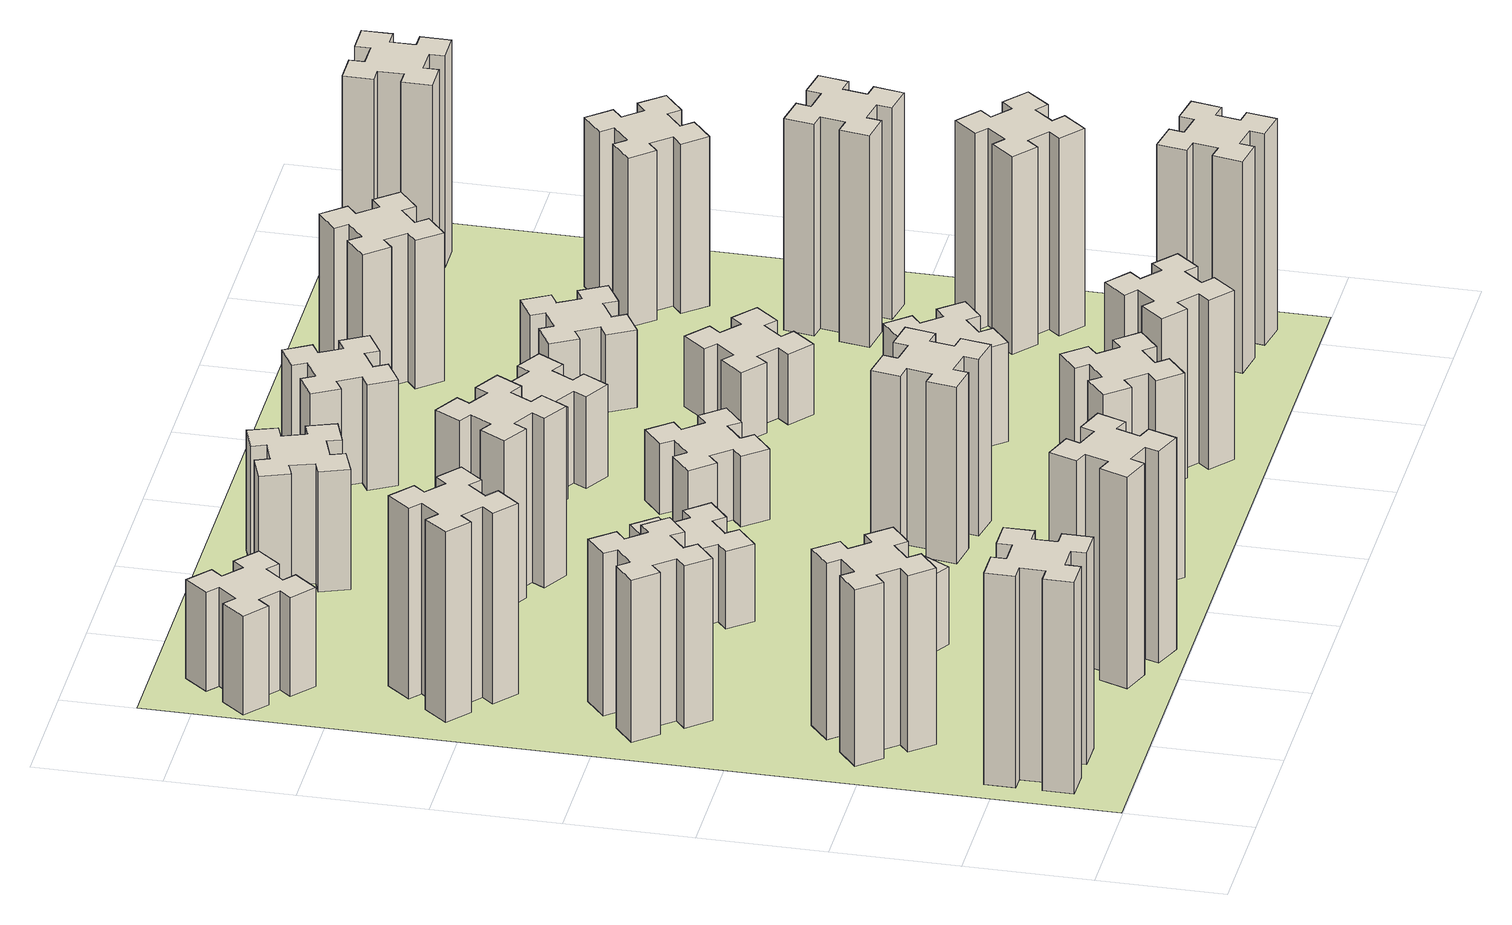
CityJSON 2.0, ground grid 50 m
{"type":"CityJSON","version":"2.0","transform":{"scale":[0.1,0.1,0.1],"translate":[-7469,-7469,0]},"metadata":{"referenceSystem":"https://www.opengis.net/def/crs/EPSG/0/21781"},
"CityObjects":{
"building1":{"type":"Building","attributes":{"class":"1000","function":"1000","usage":"1000","yearOfConstruction":2016,"roofType":"1000","measuredHeight":90,"storeysAboveGround":30,"storeysBelowGround":0},"geometry":[{"type":"Solid","lod":"1","boundaries":[[[[0,1,2,3,4,5,6,7,8,9,10,11,12,13,14,15,16,17,18,19]],[[17,16,20,21]],[[16,15,22,20]],[[15,14,23,22]],[[14,13,24,23]],[[13,12,25,24]],[[12,11,26,25]],[[11,10,27,26]],[[10,9,28,27]],[[9,8,29,28]],[[8,7,30,29]],[[7,6,31,30]],[[6,5,32,31]],[[5,4,33,32]],[[4,3,34,33]],[[3,2,35,34]],[[2,1,36,35]],[[1,0,37,36]],[[0,19,38,37]],[[19,18,39,38]],[[18,17,21,39]],[[24,25,26,27,28,29,30,31,32,33,34,35,36,37,38,39,21,20,22,23]]]]}]},
"building2":{"type":"Building","attributes":{"class":"1000","function":"1000","usage":"1000","yearOfConstruction":2016,"roofType":"1000","measuredHeight":75,"storeysAboveGround":30,"storeysBelowGround":0},"geometry":[{"type":"Solid","lod":"1","boundaries":[[[[40,41,42,43,44,45,46,47,48,49,50,51,52,53,54,55,56,57,58,59]],[[57,56,60,61]],[[56,55,62,60]],[[55,54,63,62]],[[54,53,64,63]],[[53,52,65,64]],[[52,51,66,65]],[[51,50,67,66]],[[50,49,68,67]],[[49,48,69,68]],[[48,47,70,69]],[[47,46,71,70]],[[46,45,72,71]],[[45,44,73,72]],[[44,43,74,73]],[[43,42,75,74]],[[42,41,76,75]],[[41,40,77,76]],[[40,59,78,77]],[[59,58,79,78]],[[58,57,61,79]],[[64,65,66,67,68,69,70,71,72,73,74,75,76,77,78,79,61,60,62,63]]]]}]},
"building3":{"type":"Building","attributes":{"class":"1000","function":"1000","usage":"1000","yearOfConstruction":2016,"roofType":"1000","measuredHeight":69,"storeysAboveGround":30,"storeysBelowGround":0},"geometry":[{"type":"Solid","lod":"1","boundaries":[[[[80,81,82,83,84,85,86,87,88,89,90,91,92,93,94,95,96,97,98,99]],[[97,96,100,101]],[[96,95,102,100]],[[95,94,103,102]],[[94,93,104,103]],[[93,92,105,104]],[[92,91,106,105]],[[91,90,107,106]],[[90,89,108,107]],[[89,88,109,108]],[[88,87,110,109]],[[87,86,111,110]],[[86,85,112,111]],[[85,84,113,112]],[[84,83,114,113]],[[83,82,115,114]],[[82,81,116,115]],[[81,80,117,116]],[[80,99,118,117]],[[99,98,119,118]],[[98,97,101,119]],[[104,105,106,107,108,109,110,111,112,113,114,115,116,117,118,119,101,100,102,103]]]]}]},
"building4":{"type":"Building","attributes":{"class":"1000","function":"1000","usage":"1000","yearOfConstruction":2016,"roofType":"1000","measuredHeight":81,"storeysAboveGround":30,"storeysBelowGround":0},"geometry":[{"type":"Solid","lod":"1","boundaries":[[[[120,121,122,123,124,125,126,127,128,129,130,131,132,133,134,135,136,137,138,139]],[[137,136,140,141]],[[136,135,142,140]],[[135,134,143,142]],[[134,133,144,143]],[[133,132,145,144]],[[132,131,146,145]],[[131,130,147,146]],[[130,129,148,147]],[[129,128,149,148]],[[128,127,150,149]],[[127,126,151,150]],[[126,125,152,151]],[[125,124,153,152]],[[124,123,154,153]],[[123,122,155,154]],[[122,121,156,155]],[[121,120,157,156]],[[120,139,158,157]],[[139,138,159,158]],[[138,137,141,159]],[[144,145,146,147,148,149,150,151,152,153,154,155,156,157,158,159,141,140,142,143]]]]}]},
"building5":{"type":"Building","attributes":{"class":"1000","function":"1000","usage":"1000","yearOfConstruction":2016,"roofType":"1000","measuredHeight":90,"storeysAboveGround":30,"storeysBelowGround":0},"geometry":[{"type":"Solid","lod":"1","boundaries":[[[[160,161,162,163,164,165,166,167,168,169,170,171,172,173,174,175,176,177,178,179]],[[177,176,180,181]],[[176,175,182,180]],[[175,174,183,182]],[[174,173,184,183]],[[173,172,185,184]],[[172,171,186,185]],[[171,170,187,186]],[[170,169,188,187]],[[169,168,189,188]],[[168,167,190,189]],[[167,166,191,190]],[[166,165,192,191]],[[165,164,193,192]],[[164,163,194,193]],[[163,162,195,194]],[[162,161,196,195]],[[161,160,197,196]],[[160,179,198,197]],[[179,178,199,198]],[[178,177,181,199]],[[184,185,186,187,188,189,190,191,192,193,194,195,196,197,198,199,181,180,182,183]]]]}]},
"building6":{"type":"Building","attributes":{"class":"1000","function":"1000","usage":"1000","yearOfConstruction":2016,"roofType":"1000","measuredHeight":42,"storeysAboveGround":30,"storeysBelowGround":0},"geometry":[{"type":"Solid","lod":"1","boundaries":[[[[200,201,202,203,204,205,206,207,208,209,210,211,212,213,214,215,216,217,218,219]],[[217,216,220,221]],[[216,215,222,220]],[[215,214,223,222]],[[214,213,224,223]],[[213,212,225,224]],[[212,211,226,225]],[[211,210,227,226]],[[210,209,228,227]],[[209,208,229,228]],[[208,207,230,229]],[[207,206,231,230]],[[206,205,232,231]],[[205,204,233,232]],[[204,203,234,233]],[[203,202,235,234]],[[202,201,236,235]],[[201,200,237,236]],[[200,219,238,237]],[[219,218,239,238]],[[218,217,221,239]],[[224,225,226,227,228,229,230,231,232,233,234,235,236,237,238,239,221,220,222,223]]]]}]},
"building7":{"type":"Building","attributes":{"class":"1000","function":"1000","usage":"1000","yearOfConstruction":2016,"roofType":"1000","measuredHeight":33,"storeysAboveGround":30,"storeysBelowGround":0},"geometry":[{"type":"Solid","lod":"1","boundaries":[[[[240,241,242,243,244,245,246,247,248,249,250,251,252,253,254,255,256,257,258,259]],[[257,256,260,261]],[[256,255,262,260]],[[255,254,263,262]],[[254,253,264,263]],[[253,252,265,264]],[[252,251,266,265]],[[251,250,267,266]],[[250,249,268,267]],[[249,248,269,268]],[[248,247,270,269]],[[247,246,271,270]],[[246,245,272,271]],[[245,244,273,272]],[[244,243,274,273]],[[243,242,275,274]],[[242,241,276,275]],[[241,240,277,276]],[[240,259,278,277]],[[259,258,279,278]],[[258,257,261,279]],[[264,265,266,267,268,269,270,271,272,273,274,275,276,277,278,279,261,260,262,263]]]]}]},
"building8":{"type":"Building","attributes":{"class":"1000","function":"1000","usage":"1000","yearOfConstruction":2016,"roofType":"1000","measuredHeight":33,"storeysAboveGround":30,"storeysBelowGround":0},"geometry":[{"type":"Solid","lod":"1","boundaries":[[[[280,281,282,283,284,285,286,287,288,289,290,291,292,293,294,295,296,297,298,299]],[[297,296,300,301]],[[296,295,302,300]],[[295,294,303,302]],[[294,293,304,303]],[[293,292,305,304]],[[292,291,306,305]],[[291,290,307,306]],[[290,289,308,307]],[[289,288,309,308]],[[288,287,310,309]],[[287,286,311,310]],[[286,285,312,311]],[[285,284,313,312]],[[284,283,314,313]],[[283,282,315,314]],[[282,281,316,315]],[[281,280,317,316]],[[280,299,318,317]],[[299,298,319,318]],[[298,297,301,319]],[[304,305,306,307,308,309,310,311,312,313,314,315,316,317,318,319,301,300,302,303]]]]}]},
"building9":{"type":"Building","attributes":{"class":"1000","function":"1000","usage":"1000","yearOfConstruction":2016,"roofType":"1000","measuredHeight":87,"storeysAboveGround":30,"storeysBelowGround":0},"geometry":[{"type":"Solid","lod":"1","boundaries":[[[[320,321,322,323,324,325,326,327,328,329,330,331,332,333,334,335,336,337,338,339]],[[337,336,340,341]],[[336,335,342,340]],[[335,334,343,342]],[[334,333,344,343]],[[333,332,345,344]],[[332,331,346,345]],[[331,330,347,346]],[[330,329,348,347]],[[329,328,349,348]],[[328,327,350,349]],[[327,326,351,350]],[[326,325,352,351]],[[325,324,353,352]],[[324,323,354,353]],[[323,322,355,354]],[[322,321,356,355]],[[321,320,357,356]],[[320,339,358,357]],[[339,338,359,358]],[[338,337,341,359]],[[344,345,346,347,348,349,350,351,352,353,354,355,356,357,358,359,341,340,342,343]]]]}]},
"building10":{"type":"Building","attributes":{"class":"1000","function":"1000","usage":"1000","yearOfConstruction":2016,"roofType":"1000","measuredHeight":72,"storeysAboveGround":30,"storeysBelowGround":0},"geometry":[{"type":"Solid","lod":"1","boundaries":[[[[360,361,362,363,364,365,366,367,368,369,370,371,372,373,374,375,376,377,378,379]],[[377,376,380,381]],[[376,375,382,380]],[[375,374,383,382]],[[374,373,384,383]],[[373,372,385,384]],[[372,371,386,385]],[[371,370,387,386]],[[370,369,388,387]],[[369,368,389,388]],[[368,367,390,389]],[[367,366,391,390]],[[366,365,392,391]],[[365,364,393,392]],[[364,363,394,393]],[[363,362,395,394]],[[362,361,396,395]],[[361,360,397,396]],[[360,379,398,397]],[[379,378,399,398]],[[378,377,381,399]],[[384,385,386,387,388,389,390,391,392,393,394,395,396,397,398,399,381,380,382,383]]]]}]},
"building11":{"type":"Building","attributes":{"class":"1000","function":"1000","usage":"1000","yearOfConstruction":2016,"roofType":"1000","measuredHeight":51,"storeysAboveGround":30,"storeysBelowGround":0},"geometry":[{"type":"Solid","lod":"1","boundaries":[[[[400,401,402,403,404,405,406,407,408,409,410,411,412,413,414,415,416,417,418,419]],[[417,416,420,421]],[[416,415,422,420]],[[415,414,423,422]],[[414,413,424,423]],[[413,412,425,424]],[[412,411,426,425]],[[411,410,427,426]],[[410,409,428,427]],[[409,408,429,428]],[[408,407,430,429]],[[407,406,431,430]],[[406,405,432,431]],[[405,404,433,432]],[[404,403,434,433]],[[403,402,435,434]],[[402,401,436,435]],[[401,400,437,436]],[[400,419,438,437]],[[419,418,439,438]],[[418,417,421,439]],[[424,425,426,427,428,429,430,431,432,433,434,435,436,437,438,439,421,420,422,423]]]]}]},
"building12":{"type":"Building","attributes":{"class":"1000","function":"1000","usage":"1000","yearOfConstruction":2016,"roofType":"1000","measuredHeight":75,"storeysAboveGround":30,"storeysBelowGround":0},"geometry":[{"type":"Solid","lod":"1","boundaries":[[[[440,441,442,443,444,445,446,447,448,449,450,451,452,453,454,455,456,457,458,459]],[[457,456,460,461]],[[456,455,462,460]],[[455,454,463,462]],[[454,453,464,463]],[[453,452,465,464]],[[452,451,466,465]],[[451,450,467,466]],[[450,449,468,467]],[[449,448,469,468]],[[448,447,470,469]],[[447,446,471,470]],[[446,445,472,471]],[[445,444,473,472]],[[444,443,474,473]],[[443,442,475,474]],[[442,441,476,475]],[[441,440,477,476]],[[440,459,478,477]],[[459,458,479,478]],[[458,457,461,479]],[[464,465,466,467,468,469,470,471,472,473,474,475,476,477,478,479,461,460,462,463]]]]}]},
"building13":{"type":"Building","attributes":{"class":"1000","function":"1000","usage":"1000","yearOfConstruction":2016,"roofType":"1000","measuredHeight":30,"storeysAboveGround":30,"storeysBelowGround":0},"geometry":[{"type":"Solid","lod":"1","boundaries":[[[[480,481,482,483,484,485,486,487,488,489,490,491,492,493,494,495,496,497,498,499]],[[497,496,500,501]],[[496,495,502,500]],[[495,494,503,502]],[[494,493,504,503]],[[493,492,505,504]],[[492,491,506,505]],[[491,490,507,506]],[[490,489,508,507]],[[489,488,509,508]],[[488,487,510,509]],[[487,486,511,510]],[[486,485,512,511]],[[485,484,513,512]],[[484,483,514,513]],[[483,482,515,514]],[[482,481,516,515]],[[481,480,517,516]],[[480,499,518,517]],[[499,498,519,518]],[[498,497,501,519]],[[504,505,506,507,508,509,510,511,512,513,514,515,516,517,518,519,501,500,502,503]]]]}]},
"building14":{"type":"Building","attributes":{"class":"1000","function":"1000","usage":"1000","yearOfConstruction":2016,"roofType":"1000","measuredHeight":72,"storeysAboveGround":30,"storeysBelowGround":0},"geometry":[{"type":"Solid","lod":"1","boundaries":[[[[520,521,522,523,524,525,526,527,528,529,530,531,532,533,534,535,536,537,538,539]],[[537,536,540,541]],[[536,535,542,540]],[[535,534,543,542]],[[534,533,544,543]],[[533,532,545,544]],[[532,531,546,545]],[[531,530,547,546]],[[530,529,548,547]],[[529,528,549,548]],[[528,527,550,549]],[[527,526,551,550]],[[526,525,552,551]],[[525,524,553,552]],[[524,523,554,553]],[[523,522,555,554]],[[522,521,556,555]],[[521,520,557,556]],[[520,539,558,557]],[[539,538,559,558]],[[538,537,541,559]],[[544,545,546,547,548,549,550,551,552,553,554,555,556,557,558,559,541,540,542,543]]]]}]},
"building15":{"type":"Building","attributes":{"class":"1000","function":"1000","usage":"1000","yearOfConstruction":2016,"roofType":"1000","measuredHeight":39,"storeysAboveGround":30,"storeysBelowGround":0},"geometry":[{"type":"Solid","lod":"1","boundaries":[[[[560,561,562,563,564,565,566,567,568,569,570,571,572,573,574,575,576,577,578,579]],[[577,576,580,581]],[[576,575,582,580]],[[575,574,583,582]],[[574,573,584,583]],[[573,572,585,584]],[[572,571,586,585]],[[571,570,587,586]],[[570,569,588,587]],[[569,568,589,588]],[[568,567,590,589]],[[567,566,591,590]],[[566,565,592,591]],[[565,564,593,592]],[[564,563,594,593]],[[563,562,595,594]],[[562,561,596,595]],[[561,560,597,596]],[[560,579,598,597]],[[579,578,599,598]],[[578,577,581,599]],[[584,585,586,587,588,589,590,591,592,593,594,595,596,597,598,599,581,580,582,583]]]]}]},
"building16":{"type":"Building","attributes":{"class":"1000","function":"1000","usage":"1000","yearOfConstruction":2016,"roofType":"1000","measuredHeight":45,"storeysAboveGround":30,"storeysBelowGround":0},"geometry":[{"type":"Solid","lod":"1","boundaries":[[[[600,601,602,603,604,605,606,607,608,609,610,611,612,613,614,615,616,617,618,619]],[[617,616,620,621]],[[616,615,622,620]],[[615,614,623,622]],[[614,613,624,623]],[[613,612,625,624]],[[612,611,626,625]],[[611,610,627,626]],[[610,609,628,627]],[[609,608,629,628]],[[608,607,630,629]],[[607,606,631,630]],[[606,605,632,631]],[[605,604,633,632]],[[604,603,634,633]],[[603,602,635,634]],[[602,601,636,635]],[[601,600,637,636]],[[600,619,638,637]],[[619,618,639,638]],[[618,617,621,639]],[[624,625,626,627,628,629,630,631,632,633,634,635,636,637,638,639,621,620,622,623]]]]}]},
"building17":{"type":"Building","attributes":{"class":"1000","function":"1000","usage":"1000","yearOfConstruction":2016,"roofType":"1000","measuredHeight":42,"storeysAboveGround":30,"storeysBelowGround":0},"geometry":[{"type":"Solid","lod":"1","boundaries":[[[[640,641,642,643,644,645,646,647,648,649,650,651,652,653,654,655,656,657,658,659]],[[657,656,660,661]],[[656,655,662,660]],[[655,654,663,662]],[[654,653,664,663]],[[653,652,665,664]],[[652,651,666,665]],[[651,650,667,666]],[[650,649,668,667]],[[649,648,669,668]],[[648,647,670,669]],[[647,646,671,670]],[[646,645,672,671]],[[645,644,673,672]],[[644,643,674,673]],[[643,642,675,674]],[[642,641,676,675]],[[641,640,677,676]],[[640,659,678,677]],[[659,658,679,678]],[[658,657,661,679]],[[664,665,666,667,668,669,670,671,672,673,674,675,676,677,678,679,661,660,662,663]]]]}]},
"building18":{"type":"Building","attributes":{"class":"1000","function":"1000","usage":"1000","yearOfConstruction":2016,"roofType":"1000","measuredHeight":30,"storeysAboveGround":30,"storeysBelowGround":0},"geometry":[{"type":"Solid","lod":"1","boundaries":[[[[680,681,682,683,684,685,686,687,688,689,690,691,692,693,694,695,696,697,698,699]],[[697,696,700,701]],[[696,695,702,700]],[[695,694,703,702]],[[694,693,704,703]],[[693,692,705,704]],[[692,691,706,705]],[[691,690,707,706]],[[690,689,708,707]],[[689,688,709,708]],[[688,687,710,709]],[[687,686,711,710]],[[686,685,712,711]],[[685,684,713,712]],[[684,683,714,713]],[[683,682,715,714]],[[682,681,716,715]],[[681,680,717,716]],[[680,699,718,717]],[[699,698,719,718]],[[698,697,701,719]],[[704,705,706,707,708,709,710,711,712,713,714,715,716,717,718,719,701,700,702,703]]]]}]},
"building19":{"type":"Building","attributes":{"class":"1000","function":"1000","usage":"1000","yearOfConstruction":2016,"roofType":"1000","measuredHeight":33,"storeysAboveGround":30,"storeysBelowGround":0},"geometry":[{"type":"Solid","lod":"1","boundaries":[[[[720,721,722,723,724,725,726,727,728,729,730,731,732,733,734,735,736,737,738,739]],[[737,736,740,741]],[[736,735,742,740]],[[735,734,743,742]],[[734,733,744,743]],[[733,732,745,744]],[[732,731,746,745]],[[731,730,747,746]],[[730,729,748,747]],[[729,728,749,748]],[[728,727,750,749]],[[727,726,751,750]],[[726,725,752,751]],[[725,724,753,752]],[[724,723,754,753]],[[723,722,755,754]],[[722,721,756,755]],[[721,720,757,756]],[[720,739,758,757]],[[739,738,759,758]],[[738,737,741,759]],[[744,745,746,747,748,749,750,751,752,753,754,755,756,757,758,759,741,740,742,743]]]]}]},
"building20":{"type":"Building","attributes":{"class":"1000","function":"1000","usage":"1000","yearOfConstruction":2016,"roofType":"1000","measuredHeight":90,"storeysAboveGround":30,"storeysBelowGround":0},"geometry":[{"type":"Solid","lod":"1","boundaries":[[[[760,761,762,763,764,765,766,767,768,769,770,771,772,773,774,775,776,777,778,779]],[[777,776,780,781]],[[776,775,782,780]],[[775,774,783,782]],[[774,773,784,783]],[[773,772,785,784]],[[772,771,786,785]],[[771,770,787,786]],[[770,769,788,787]],[[769,768,789,788]],[[768,767,790,789]],[[767,766,791,790]],[[766,765,792,791]],[[765,764,793,792]],[[764,763,794,793]],[[763,762,795,794]],[[762,761,796,795]],[[761,760,797,796]],[[760,779,798,797]],[[779,778,799,798]],[[778,777,781,799]],[[784,785,786,787,788,789,790,791,792,793,794,795,796,797,798,799,781,780,782,783]]]]}]},
"building21":{"type":"Building","attributes":{"class":"1000","function":"1000","usage":"1000","yearOfConstruction":2016,"roofType":"1000","measuredHeight":63,"storeysAboveGround":30,"storeysBelowGround":0},"geometry":[{"type":"Solid","lod":"1","boundaries":[[[[800,801,802,803,804,805,806,807,808,809,810,811,812,813,814,815,816,817,818,819]],[[817,816,820,821]],[[816,815,822,820]],[[815,814,823,822]],[[814,813,824,823]],[[813,812,825,824]],[[812,811,826,825]],[[811,810,827,826]],[[810,809,828,827]],[[809,808,829,828]],[[808,807,830,829]],[[807,806,831,830]],[[806,805,832,831]],[[805,804,833,832]],[[804,803,834,833]],[[803,802,835,834]],[[802,801,836,835]],[[801,800,837,836]],[[800,819,838,837]],[[819,818,839,838]],[[818,817,821,839]],[[824,825,826,827,828,829,830,831,832,833,834,835,836,837,838,839,821,820,822,823]]]]}]},
"building22":{"type":"Building","attributes":{"class":"1000","function":"1000","usage":"1000","yearOfConstruction":2016,"roofType":"1000","measuredHeight":84,"storeysAboveGround":30,"storeysBelowGround":0},"geometry":[{"type":"Solid","lod":"1","boundaries":[[[[840,841,842,843,844,845,846,847,848,849,850,851,852,853,854,855,856,857,858,859]],[[857,856,860,861]],[[856,855,862,860]],[[855,854,863,862]],[[854,853,864,863]],[[853,852,865,864]],[[852,851,866,865]],[[851,850,867,866]],[[850,849,868,867]],[[849,848,869,868]],[[848,847,870,869]],[[847,846,871,870]],[[846,845,872,871]],[[845,844,873,872]],[[844,843,874,873]],[[843,842,875,874]],[[842,841,876,875]],[[841,840,877,876]],[[840,859,878,877]],[[859,858,879,878]],[[858,857,861,879]],[[864,865,866,867,868,869,870,871,872,873,874,875,876,877,878,879,861,860,862,863]]]]}]},
"building23":{"type":"Building","attributes":{"class":"1000","function":"1000","usage":"1000","yearOfConstruction":2016,"roofType":"1000","measuredHeight":90,"storeysAboveGround":30,"storeysBelowGround":0},"geometry":[{"type":"Solid","lod":"1","boundaries":[[[[880,881,882,883,884,885,886,887,888,889,890,891,892,893,894,895,896,897,898,899]],[[897,896,900,901]],[[896,895,902,900]],[[895,894,903,902]],[[894,893,904,903]],[[893,892,905,904]],[[892,891,906,905]],[[891,890,907,906]],[[890,889,908,907]],[[889,888,909,908]],[[888,887,910,909]],[[887,886,911,910]],[[886,885,912,911]],[[885,884,913,912]],[[884,883,914,913]],[[883,882,915,914]],[[882,881,916,915]],[[881,880,917,916]],[[880,899,918,917]],[[899,898,919,918]],[[898,897,901,919]],[[904,905,906,907,908,909,910,911,912,913,914,915,916,917,918,919,901,900,902,903]]]]}]},
"building24":{"type":"Building","attributes":{"class":"1000","function":"1000","usage":"1000","yearOfConstruction":2016,"roofType":"1000","measuredHeight":72,"storeysAboveGround":30,"storeysBelowGround":0},"geometry":[{"type":"Solid","lod":"1","boundaries":[[[[920,921,922,923,924,925,926,927,928,929,930,931,932,933,934,935,936,937,938,939]],[[937,936,940,941]],[[936,935,942,940]],[[935,934,943,942]],[[934,933,944,943]],[[933,932,945,944]],[[932,931,946,945]],[[931,930,947,946]],[[930,929,948,947]],[[929,928,949,948]],[[928,927,950,949]],[[927,926,951,950]],[[926,925,952,951]],[[925,924,953,952]],[[924,923,954,953]],[[923,922,955,954]],[[922,921,956,955]],[[921,920,957,956]],[[920,939,958,957]],[[939,938,959,958]],[[938,937,941,959]],[[944,945,946,947,948,949,950,951,952,953,954,955,956,957,958,959,941,940,942,943]]]]}]},
"building25":{"type":"Building","attributes":{"class":"1000","function":"1000","usage":"1000","yearOfConstruction":2016,"roofType":"1000","measuredHeight":90,"storeysAboveGround":30,"storeysBelowGround":0},"geometry":[{"type":"Solid","lod":"1","boundaries":[[[[960,961,962,963,964,965,966,967,968,969,970,971,972,973,974,975,976,977,978,979]],[[977,976,980,981]],[[976,975,982,980]],[[975,974,983,982]],[[974,973,984,983]],[[973,972,985,984]],[[972,971,986,985]],[[971,970,987,986]],[[970,969,988,987]],[[969,968,989,988]],[[968,967,990,989]],[[967,966,991,990]],[[966,965,992,991]],[[965,964,993,992]],[[964,963,994,993]],[[963,962,995,994]],[[962,961,996,995]],[[961,960,997,996]],[[960,979,998,997]],[[979,978,999,998]],[[978,977,981,999]],[[984,985,986,987,988,989,990,991,992,993,994,995,996,997,998,999,981,980,982,983]]]]}]},
"landuse1":{"type":"LandUse","attributes":{"name":"plot1","function":"1010"},"geometry":[{"type":"MultiSurface","lod":"1","boundaries":[[[1000,1001,1002,1003]]]}]}
},
"vertices":[
[165,425,0],[165,325,0],[105,325,0],[105,205,0],[225,205,0],[225,265,0],[325,265,0],[325,205,0],[445,205,0],[445,325,0],[385,325,0],[385,425,0],[445,425,0],[445,545,0],[325,545,0],[325,485,0],[225,485,0],[225,545,0],[105,545,0],[105,425,0],[225,485,900],[225,545,900],[325,485,900],[325,545,900],[445,545,900],[445,425,900],[385,425,900],[385,325,900],[445,325,900],[445,205,900],[325,205,900],[325,265,900],[225,265,900],[225,205,900],[105,205,900],[105,325,900],[165,325,900],[165,425,900],[105,425,900],[105,545,900],
[492,1048,0],[427,1124,0],[473,1163,0],[396,1255,0],[304,1178,0],[343,1132,0],[266,1067,0],[228,1113,0],[136,1036,0],[213,944,0],[259,983,0],[323,906,0],[277,868,0],[354,776,0],[446,853,0],[408,899,0],[484,963,0],[523,917,0],[615,994,0],[538,1086,0],[484,963,750],[523,917,750],[408,899,750],[446,853,750],[354,776,750],[277,868,750],[323,906,750],[259,983,750],[213,944,750],[136,1036,750],[228,1113,750],[266,1067,750],[343,1132,750],[304,1178,750],[396,1255,750],[473,1163,750],[427,1124,750],[492,1048,750],[538,1086,750],[615,994,750],
[492,1888,0],[427,1964,0],[473,2003,0],[396,2095,0],[304,2018,0],[343,1972,0],[266,1907,0],[228,1953,0],[136,1876,0],[213,1784,0],[259,1823,0],[323,1746,0],[277,1708,0],[354,1616,0],[446,1693,0],[408,1739,0],[484,1803,0],[523,1757,0],[615,1834,0],[538,1926,0],[484,1803,690],[523,1757,690],[408,1739,690],[446,1693,690],[354,1616,690],[277,1708,690],[323,1746,690],[259,1823,690],[213,1784,690],[136,1876,690],[228,1953,690],[266,1907,690],[343,1972,690],[304,2018,690],[396,2095,690],[473,2003,690],[427,1964,690],[492,1888,690],[538,1926,690],[615,1834,690],
[484,2647,0],[408,2712,0],[446,2758,0],[354,2835,0],[277,2743,0],[323,2704,0],[259,2628,0],[213,2666,0],[136,2574,0],[228,2497,0],[266,2543,0],[343,2479,0],[304,2433,0],[396,2356,0],[473,2448,0],[427,2486,0],[492,2563,0],[538,2524,0],[615,2616,0],[523,2693,0],[492,2563,810],[538,2524,810],[427,2486,810],[473,2448,810],[396,2356,810],[304,2433,810],[343,2479,810],[266,2543,810],[228,2497,810],[136,2574,810],[213,2666,810],[259,2628,810],[323,2704,810],[277,2743,810],[354,2835,810],[446,2758,810],[408,2712,810],[484,2647,810],[523,2693,810],[615,2616,810],
[1029,360,0],[995,266,0],[939,287,0],[897,174,0],[1010,133,0],[1031,189,0],[1125,155,0],[1104,99,0],[1217,57,0],[1258,170,0],[1202,191,0],[1236,285,0],[1292,264,0],[1333,377,0],[1220,418,0],[1200,362,0],[1106,396,0],[1127,452,0],[1014,493,0],[973,380,0],[1106,396,900],[1127,452,900],[1200,362,900],[1220,418,900],[1333,377,900],[1292,264,900],[1236,285,900],[1202,191,900],[1258,170,900],[1217,57,900],[1104,99,900],[1125,155,900],[1031,189,900],[1010,133,900],[897,174,900],[939,287,900],[995,266,900],[1029,360,900],[973,380,900],[1014,493,900],
[384,3387,0],[308,3452,0],[346,3498,0],[254,3575,0],[177,3483,0],[223,3444,0],[159,3368,0],[113,3406,0],[36,3314,0],[128,3237,0],[166,3283,0],[243,3219,0],[204,3173,0],[296,3096,0],[373,3188,0],[327,3226,0],[392,3303,0],[438,3264,0],[515,3356,0],[423,3433,0],[392,3303,420],[438,3264,420],[327,3226,420],[373,3188,420],[296,3096,420],[204,3173,420],[243,3219,420],[166,3283,420],[128,3237,420],[36,3314,420],[113,3406,420],[159,3368,420],[223,3444,420],[177,3483,420],[254,3575,420],[346,3498,420],[308,3452,420],[384,3387,420],[423,3433,420],[515,3356,420],
[1086,1017,0],[1136,1104,0],[1188,1074,0],[1248,1178,0],[1144,1238,0],[1114,1186,0],[1027,1236,0],[1057,1288,0],[953,1348,0],[893,1244,0],[945,1214,0],[895,1127,0],[843,1157,0],[783,1053,0],[887,993,0],[917,1045,0],[1004,995,0],[974,943,0],[1078,883,0],[1138,987,0],[1004,995,330],[974,943,330],[917,1045,330],[887,993,330],[783,1053,330],[843,1157,330],[895,1127,330],[945,1214,330],[893,1244,330],[953,1348,330],[1057,1288,330],[1027,1236,330],[1114,1186,330],[1144,1238,330],[1248,1178,330],[1188,1074,330],[1136,1104,330],[1086,1017,330],[1138,987,330],[1078,883,330],
[1083,1972,0],[1006,1907,0],[968,1953,0],[876,1876,0],[953,1784,0],[999,1823,0],[1063,1746,0],[1017,1708,0],[1094,1616,0],[1186,1693,0],[1148,1739,0],[1224,1803,0],[1263,1757,0],[1355,1834,0],[1278,1926,0],[1232,1888,0],[1167,1964,0],[1213,2003,0],[1136,2095,0],[1044,2018,0],[1167,1964,330],[1213,2003,330],[1232,1888,330],[1278,1926,330],[1355,1834,330],[1263,1757,330],[1224,1803,330],[1148,1739,330],[1186,1693,330],[1094,1616,330],[1017,1708,330],[1063,1746,330],[999,1823,330],[953,1784,330],[876,1876,330],[968,1953,330],[1006,1907,330],[1083,1972,330],[1044,2018,330],[1136,2095,330],
[1639,343,0],[1703,266,0],[1657,228,0],[1734,136,0],[1826,213,0],[1788,259,0],[1864,323,0],[1903,277,0],[1995,354,0],[1918,446,0],[1872,408,0],[1807,484,0],[1853,523,0],[1776,615,0],[1684,538,0],[1723,492,0],[1646,427,0],[1608,473,0],[1516,396,0],[1593,304,0],[1646,427,870],[1608,473,870],[1723,492,870],[1684,538,870],[1776,615,870],[1853,523,870],[1807,484,870],[1872,408,870],[1918,446,870],[1995,354,870],[1903,277,870],[1864,323,870],[1788,259,870],[1826,213,870],[1734,136,870],[1657,228,870],[1703,266,870],[1639,343,870],[1593,304,870],[1516,396,870],
[1117,2525,0],[1204,2475,0],[1174,2423,0],[1278,2363,0],[1338,2467,0],[1286,2497,0],[1336,2584,0],[1388,2554,0],[1448,2658,0],[1344,2718,0],[1314,2666,0],[1227,2716,0],[1257,2768,0],[1153,2828,0],[1093,2724,0],[1145,2694,0],[1095,2607,0],[1043,2637,0],[983,2533,0],[1087,2473,0],[1095,2607,720],[1043,2637,720],[1145,2694,720],[1093,2724,720],[1153,2828,720],[1257,2768,720],[1227,2716,720],[1314,2666,720],[1344,2718,720],[1448,2658,720],[1388,2554,720],[1336,2584,720],[1286,2497,720],[1338,2467,720],[1278,2363,720],[1174,2423,720],[1204,2475,720],[1117,2525,720],[1087,2473,720],[983,2533,720],
[1125,3456,0],[1031,3422,0],[1010,3478,0],[897,3437,0],[939,3324,0],[995,3345,0],[1029,3251,0],[973,3230,0],[1014,3117,0],[1127,3159,0],[1106,3215,0],[1200,3249,0],[1220,3193,0],[1333,3234,0],[1292,3347,0],[1236,3326,0],[1202,3420,0],[1258,3440,0],[1217,3553,0],[1104,3512,0],[1202,3420,510],[1258,3440,510],[1236,3326,510],[1292,3347,510],[1333,3234,510],[1220,3193,510],[1200,3249,510],[1106,3215,510],[1127,3159,510],[1014,3117,510],[973,3230,510],[1029,3251,510],[995,3345,510],[939,3324,510],[897,3437,510],[1010,3478,510],[1031,3422,510],[1125,3456,510],[1104,3512,510],[1217,3553,510],
[1955,1047,0],[1972,1145,0],[2031,1135,0],[2052,1253,0],[1934,1274,0],[1924,1215,0],[1825,1232,0],[1836,1291,0],[1717,1312,0],[1697,1194,0],[1756,1184,0],[1738,1085,0],[1679,1096,0],[1658,977,0],[1777,957,0],[1787,1016,0],[1885,998,0],[1875,939,0],[1993,918,0],[2014,1037,0],[1885,998,750],[1875,939,750],[1787,1016,750],[1777,957,750],[1658,977,750],[1679,1096,750],[1738,1085,750],[1756,1184,750],[1697,1194,750],[1717,1312,750],[1836,1291,750],[1825,1232,750],[1924,1215,750],[1934,1274,750],[2052,1253,750],[2031,1135,750],[1972,1145,750],[1955,1047,750],[2014,1037,750],[1993,918,750],
[1972,1988,0],[1907,2064,0],[1953,2103,0],[1876,2195,0],[1784,2118,0],[1823,2072,0],[1746,2007,0],[1708,2053,0],[1616,1976,0],[1693,1884,0],[1739,1923,0],[1803,1846,0],[1757,1808,0],[1834,1716,0],[1926,1793,0],[1888,1839,0],[1964,1903,0],[2003,1857,0],[2095,1934,0],[2018,2026,0],[1964,1903,300],[2003,1857,300],[1888,1839,300],[1926,1793,300],[1834,1716,300],[1757,1808,300],[1803,1846,300],[1739,1923,300],[1693,1884,300],[1616,1976,300],[1708,2053,300],[1746,2007,300],[1823,2072,300],[1784,2118,300],[1876,2195,300],[1953,2103,300],[1907,2064,300],[1972,1988,300],[2018,2026,300],[2095,1934,300],
[2486,323,0],[2563,259,0],[2524,213,0],[2616,136,0],[2693,228,0],[2647,266,0],[2712,343,0],[2758,304,0],[2835,396,0],[2743,473,0],[2704,427,0],[2628,492,0],[2666,538,0],[2574,615,0],[2497,523,0],[2543,484,0],[2479,408,0],[2433,446,0],[2356,354,0],[2448,277,0],[2479,408,720],[2433,446,720],[2543,484,720],[2497,523,720],[2574,615,720],[2666,538,720],[2628,492,720],[2704,427,720],[2743,473,720],[2835,396,720],[2758,304,720],[2712,343,720],[2647,266,720],[2693,228,720],[2616,136,720],[2524,213,720],[2563,259,720],[2486,323,720],[2448,277,720],[2356,354,720],
[2026,2497,0],[2076,2584,0],[2128,2554,0],[2188,2658,0],[2084,2718,0],[2054,2666,0],[1967,2716,0],[1997,2768,0],[1893,2828,0],[1833,2724,0],[1885,2694,0],[1835,2607,0],[1783,2637,0],[1723,2533,0],[1827,2473,0],[1857,2525,0],[1944,2475,0],[1914,2423,0],[2018,2363,0],[2078,2467,0],[1944,2475,390],[1914,2423,390],[1857,2525,390],[1827,2473,390],[1723,2533,390],[1783,2637,390],[1835,2607,390],[1885,2694,390],[1833,2724,390],[1893,2828,390],[1997,2768,390],[1967,2716,390],[2054,2666,390],[2084,2718,390],[2188,2658,390],[2128,2554,390],[2076,2584,390],[2026,2497,390],[2078,2467,390],[2018,2363,390],
[1844,3456,0],[1757,3406,0],[1727,3458,0],[1623,3398,0],[1683,3294,0],[1735,3324,0],[1785,3237,0],[1733,3207,0],[1793,3103,0],[1897,3163,0],[1867,3215,0],[1954,3265,0],[1984,3213,0],[2088,3273,0],[2028,3377,0],[1976,3347,0],[1926,3434,0],[1978,3464,0],[1918,3568,0],[1814,3508,0],[1926,3434,450],[1978,3464,450],[1976,3347,450],[2028,3377,450],[2088,3273,450],[1984,3213,450],[1954,3265,450],[1867,3215,450],[1897,3163,450],[1793,3103,450],[1733,3207,450],[1785,3237,450],[1735,3324,450],[1683,3294,450],[1623,3398,450],[1727,3458,450],[1757,3406,450],[1844,3456,450],[1814,3508,450],[1918,3568,450],
[2563,1332,0],[2486,1267,0],[2448,1313,0],[2356,1236,0],[2433,1144,0],[2479,1183,0],[2543,1106,0],[2497,1068,0],[2574,976,0],[2666,1053,0],[2628,1099,0],[2704,1163,0],[2743,1117,0],[2835,1194,0],[2758,1286,0],[2712,1248,0],[2647,1324,0],[2693,1363,0],[2616,1455,0],[2524,1378,0],[2647,1324,420],[2693,1363,420],[2712,1248,420],[2758,1286,420],[2835,1194,420],[2743,1117,420],[2704,1163,420],[2628,1099,420],[2666,1053,420],[2574,976,420],[2497,1068,420],[2543,1106,420],[2479,1183,420],[2433,1144,420],[2356,1236,420],[2448,1313,420],[2486,1267,420],[2563,1332,420],[2524,1378,420],[2616,1455,420],
[2704,2007,0],[2628,2072,0],[2666,2118,0],[2574,2195,0],[2497,2103,0],[2543,2064,0],[2479,1988,0],[2433,2026,0],[2356,1934,0],[2448,1857,0],[2486,1903,0],[2563,1839,0],[2524,1793,0],[2616,1716,0],[2693,1808,0],[2647,1846,0],[2712,1923,0],[2758,1884,0],[2835,1976,0],[2743,2053,0],[2712,1923,300],[2758,1884,300],[2647,1846,300],[2693,1808,300],[2616,1716,300],[2524,1793,300],[2563,1839,300],[2486,1903,300],[2448,1857,300],[2356,1934,300],[2433,2026,300],[2479,1988,300],[2543,2064,300],[2497,2103,300],[2574,2195,300],[2666,2118,300],[2628,2072,300],[2704,2007,300],[2743,2053,300],[2835,1976,300],
[2475,2584,0],[2525,2497,0],[2473,2467,0],[2533,2363,0],[2637,2423,0],[2607,2475,0],[2694,2525,0],[2724,2473,0],[2828,2533,0],[2768,2637,0],[2716,2607,0],[2666,2694,0],[2718,2724,0],[2658,2828,0],[2554,2768,0],[2584,2716,0],[2497,2666,0],[2467,2718,0],[2363,2658,0],[2423,2554,0],[2497,2666,330],[2467,2718,330],[2584,2716,330],[2554,2768,330],[2658,2828,330],[2718,2724,330],[2666,2694,330],[2716,2607,330],[2768,2637,330],[2828,2533,330],[2724,2473,330],[2694,2525,330],[2607,2475,330],[2637,2423,330],[2533,2363,330],[2473,2467,330],[2525,2497,330],[2475,2584,330],[2423,2554,330],[2363,2658,330],
[3504,475,0],[3405,492,0],[3416,551,0],[3297,572,0],[3277,454,0],[3336,444,0],[3318,345,0],[3259,356,0],[3238,237,0],[3357,217,0],[3367,276,0],[3465,258,0],[3455,199,0],[3573,178,0],[3594,297,0],[3535,307,0],[3552,405,0],[3611,395,0],[3632,513,0],[3514,534,0],[3552,405,900],[3611,395,900],[3535,307,900],[3594,297,900],[3573,178,900],[3455,199,900],[3465,258,900],[3367,276,900],[3357,217,900],[3238,237,900],[3259,356,900],[3318,345,900],[3336,444,900],[3277,454,900],[3297,572,900],[3416,551,900],[3405,492,900],[3504,475,900],[3514,534,900],[3632,513,900],
[2712,3368,0],[2647,3444,0],[2693,3483,0],[2616,3575,0],[2524,3498,0],[2563,3452,0],[2486,3387,0],[2448,3433,0],[2356,3356,0],[2433,3264,0],[2479,3303,0],[2543,3226,0],[2497,3188,0],[2574,3096,0],[2666,3173,0],[2628,3219,0],[2704,3283,0],[2743,3237,0],[2835,3314,0],[2758,3406,0],[2704,3283,630],[2743,3237,630],[2628,3219,630],[2666,3173,630],[2574,3096,630],[2497,3188,630],[2543,3226,630],[2479,3303,630],[2433,3264,630],[2356,3356,630],[2448,3433,630],[2486,3387,630],[2563,3452,630],[2524,3498,630],[2616,3575,630],[2693,3483,630],[2647,3444,630],[2712,3368,630],[2758,3406,630],[2835,3314,630],
[3487,1006,0],[3552,1083,0],[3598,1044,0],[3675,1136,0],[3583,1213,0],[3544,1167,0],[3468,1232,0],[3506,1278,0],[3414,1355,0],[3337,1263,0],[3383,1224,0],[3319,1148,0],[3273,1186,0],[3196,1094,0],[3288,1017,0],[3326,1063,0],[3403,999,0],[3364,953,0],[3456,876,0],[3533,968,0],[3403,999,840],[3364,953,840],[3326,1063,840],[3288,1017,840],[3196,1094,840],[3273,1186,840],[3319,1148,840],[3383,1224,840],[3337,1263,840],[3414,1355,840],[3506,1278,840],[3468,1232,840],[3544,1167,840],[3583,1213,840],[3675,1136,840],[3598,1044,840],[3552,1083,840],[3487,1006,840],[3533,968,840],[3456,876,840],
[3267,1656,0],[3365,1638,0],[3355,1579,0],[3473,1558,0],[3494,1677,0],[3435,1687,0],[3452,1785,0],[3511,1775,0],[3532,1893,0],[3414,1914,0],[3404,1855,0],[3305,1872,0],[3316,1931,0],[3197,1952,0],[3177,1834,0],[3236,1824,0],[3218,1725,0],[3159,1736,0],[3138,1617,0],[3257,1597,0],[3218,1725,900],[3159,1736,900],[3236,1824,900],[3177,1834,900],[3197,1952,900],[3316,1931,900],[3305,1872,900],[3404,1855,900],[3414,1914,900],[3532,1893,900],[3511,1775,900],[3452,1785,900],[3435,1687,900],[3494,1677,900],[3473,1558,900],[3355,1579,900],[3365,1638,900],[3267,1656,900],[3257,1597,900],[3138,1617,900],
[3219,2463,0],[3283,2386,0],[3237,2348,0],[3314,2256,0],[3406,2333,0],[3368,2379,0],[3444,2443,0],[3483,2397,0],[3575,2474,0],[3498,2566,0],[3452,2528,0],[3387,2604,0],[3433,2643,0],[3356,2735,0],[3264,2658,0],[3303,2612,0],[3226,2547,0],[3188,2593,0],[3096,2516,0],[3173,2424,0],[3226,2547,720],[3188,2593,720],[3303,2612,720],[3264,2658,720],[3356,2735,720],[3433,2643,720],[3387,2604,720],[3452,2528,720],[3498,2566,720],[3575,2474,720],[3483,2397,720],[3444,2443,720],[3368,2379,720],[3406,2333,720],[3314,2256,720],[3237,2348,720],[3283,2386,720],[3219,2463,720],[3173,2424,720],[3096,2516,720],
[3285,3325,0],[3385,3325,0],[3385,3265,0],[3505,3265,0],[3505,3385,0],[3445,3385,0],[3445,3485,0],[3505,3485,0],[3505,3605,0],[3385,3605,0],[3385,3545,0],[3285,3545,0],[3285,3605,0],[3165,3605,0],[3165,3485,0],[3225,3485,0],[3225,3385,0],[3165,3385,0],[3165,3265,0],[3285,3265,0],[3225,3385,900],[3165,3385,900],[3225,3485,900],[3165,3485,900],[3165,3605,900],[3285,3605,900],[3285,3545,900],[3385,3545,900],[3385,3605,900],[3505,3605,900],[3505,3485,900],[3445,3485,900],[3445,3385,900],[3505,3385,900],[3505,3265,900],[3385,3265,900],[3385,3325,900],[3285,3325,900],[3285,3265,900],[3165,3265,900],
[5,3705,0],[3705,3705,0],[3705,5,0],[5,5,0]
]}
